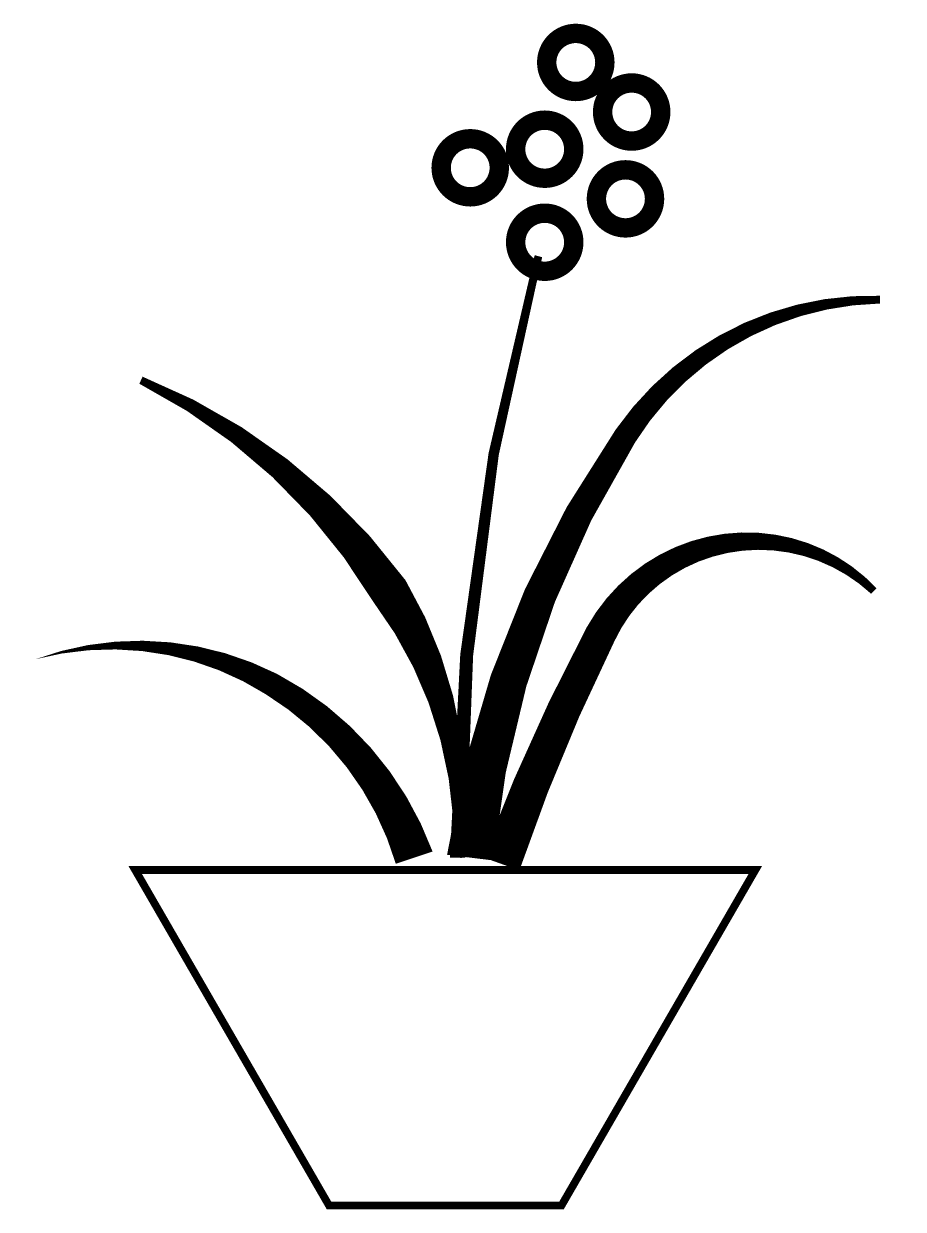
# Model space of a CAD drawing. Header units: millimetres. Extents: x 263 to 377, y 111 to 264.
import ezdxf

# ---------------------------------------------------------------- set-up
doc = ezdxf.new("R2010")
doc.units = ezdxf.units.MM

msp = doc.modelspace()

# ---------------------------------------------------------------- linework, layer by layer
at = {"color": 1, "const_width": 2.5}
for points in [[(330.86, 259.15, 1), (338.36, 259.15, 1)], [(338.07, 252.75, 1), (345.57, 252.75, 1)], [(326.85, 247.95, 1), (334.35, 247.95, 1)], [(317.24, 245.55, 1), (324.74, 245.55, 1)], [(337.27, 241.54, 1), (344.77, 241.54, 1)], [(326.85, 235.94, 1), (334.35, 235.94, 1)]]:
    msp.add_lwpolyline(points, format="xyb", close=True, dxfattribs=at)
at = {"color": 5}
for points in [[(319.37, 156.5, 2, 1, -0.066789), (329.79, 234.14, 1, 1, -1.771887)], [(320.98, 156.5, 6, 3, -0.116114), (341.01, 210.93, 3, 1, -0.252636), (373.86, 228.53, 1, 1, -0.07492)], [(319.37, 156.5, 1, 5, 0.170402), (310.56, 190.92, 5, 1, 0.140204), (278.51, 218.13, 1, 1, 0.948612)], [(324.98, 155.7, 5, 4, -0.032602), (337.8, 185.32, 4, 1, -0.507623), (373.06, 190.92, 1, 1, -0.516973)], [(313.76, 156.5, 5, 3, 0.185144), (295.33, 178.91, 1, 20.43, 0.264102)], [(295.33, 178.91, 3, 0, 0.208785), (264.89, 182.11, 0, 0, 0.329191)]]:
    msp.add_lwpolyline(points, format="xyseb", dxfattribs=at)
at = {"color": 6, "const_width": 1}
msp.add_lwpolyline([(302.77, 111.6), (332.77, 111.6), (357.77, 154.9), (277.77, 154.9), (302.77, 111.6)], dxfattribs=at)

doc.saveas('drawing.dxf')
